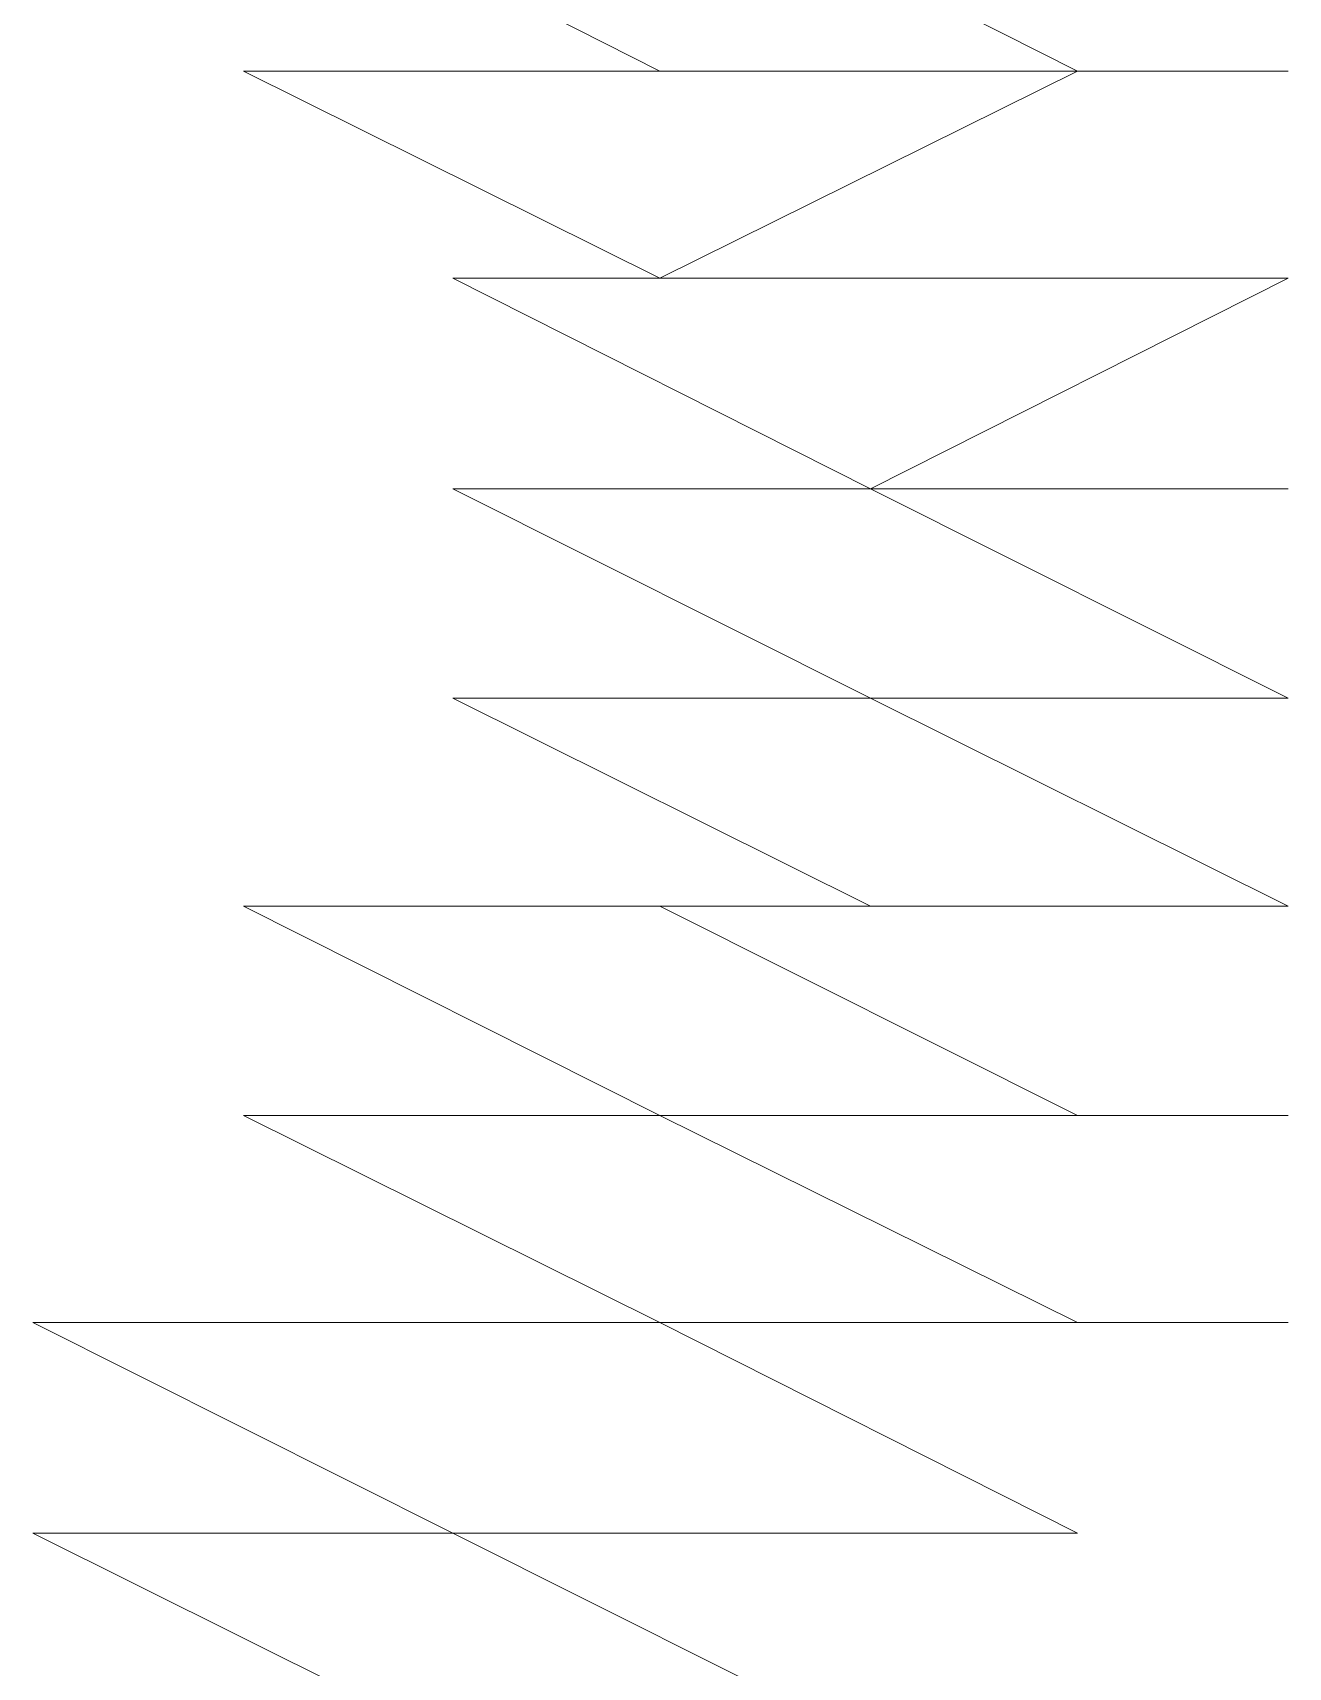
# Model space of a CAD drawing. Header units: millimetres. Extents: x 0 to 17945, y -132 to 1785.
# Drawn here: x 9924.571 to 9925.368, y 129.631 to 130.669 of the extents above; entities that cross this region are included whole.
import ezdxf

# ---------------------------------------------------------------- set-up
doc = ezdxf.new("R2010")
doc.units = ezdxf.units.MM

# ---------------------------------------------------------------- blocks, each defined once
blk = doc.blocks.new('TCR_GROWATT_40KTL3_X_FRONT')
at = {"color": 1, "lineweight": 9}
for points in [[(480.527, 130.7782), (480.7913, 130.6444), (481.0565, 130.6444), (480.7913, 130.7782)], [(480.527, 130.6444), (480.7913, 130.6444), (481.0565, 130.6444), (480.7913, 130.6444)], [(480.527, 130.6444), (480.7913, 130.6444), (481.0565, 130.6444), (480.7913, 130.6444)], [(480.527, 130.6444), (480.7913, 130.6444), (481.0565, 130.6444), (480.7913, 130.6444)], [(480.527, 130.6444), (480.7913, 130.6444), (481.0565, 130.6444), (480.7913, 130.6444)], [(480.527, 130.6444), (480.7913, 130.6444), (481.0565, 130.6444), (480.7913, 130.6444)], [(480.527, 130.6444), (480.7913, 130.6444), (481.0565, 130.6444), (480.7913, 130.6444)], [(480.527, 130.6444), (480.7913, 130.6444), (481.0565, 130.6444), (480.7913, 130.6444)], [(480.527, 130.6444), (480.7913, 130.6444), (481.0565, 130.6444), (480.7913, 130.6444)], [(480.527, 130.6444), (480.7913, 130.6444), (481.0565, 130.6444), (480.7913, 130.6444)], [(480.527, 130.6444), (480.7913, 130.6444), (481.0565, 130.6444), (480.7913, 130.6444)], [(480.527, 130.6444), (480.7913, 130.6444), (481.0565, 130.6444), (480.7913, 130.6444)], [(480.527, 130.6444), (480.7913, 130.6444), (481.0565, 130.6444), (480.7913, 130.6444)], [(480.527, 130.6444), (480.7913, 130.6444), (481.0565, 130.6444), (480.7913, 130.6444)], [(480.527, 130.6444), (480.7913, 130.6444), (481.0565, 130.6444), (480.7913, 130.6444)], [(480.527, 130.6444), (480.7913, 130.6444), (481.0565, 130.6444), (480.7913, 130.6444)], [(480.527, 130.6444), (480.7913, 130.6444), (481.0565, 130.6444), (480.7913, 130.6444)], [(480.527, 130.6444), (480.7913, 130.6444), (481.0565, 130.6444), (480.7913, 130.6444)], [(480.527, 130.6444), (480.7913, 130.6444), (481.0565, 130.6444), (480.7913, 130.6444)], [(480.527, 130.6444), (480.7913, 130.6444), (481.0565, 130.6444), (480.7913, 130.6444)], [(480.527, 130.6444), (480.7913, 130.6444), (481.0565, 130.6444), (480.7913, 130.6444)], [(480.527, 130.6444), (480.7913, 130.6444), (481.0565, 130.6444), (480.7913, 130.6444)], [(480.527, 130.6444), (480.7913, 130.513), (481.0565, 130.513), (480.7913, 130.513)], [(480.527, 130.6444), (480.7913, 130.6444), (481.0565, 130.6444), (480.7913, 130.513)], [(480.6599, 130.513), (480.9251, 130.513), (481.1902, 130.513), (480.9251, 130.513)], [(480.6599, 130.513), (480.9251, 130.513), (481.1902, 130.513), (480.9251, 130.513)], [(480.6599, 130.513), (480.9251, 130.513), (481.1902, 130.513), (480.9251, 130.513)], [(480.6599, 130.513), (480.9251, 130.513), (481.1902, 130.513), (480.9251, 130.513)], [(480.6599, 130.513), (480.9251, 130.513), (481.1902, 130.513), (480.9251, 130.513)], [(480.6599, 130.513), (480.9251, 130.513), (481.1902, 130.513), (480.9251, 130.513)], [(480.6599, 130.513), (480.9251, 130.513), (481.1902, 130.513), (480.9251, 130.513)], [(480.6599, 130.513), (480.9251, 130.513), (481.1902, 130.513), (480.9251, 130.513)], [(480.6599, 130.513), (480.9251, 130.513), (481.1902, 130.513), (480.9251, 130.513)], [(480.6599, 130.513), (480.9251, 130.513), (481.1902, 130.513), (480.9251, 130.513)], [(480.6599, 130.513), (480.9251, 130.513), (481.1902, 130.513), (480.9251, 130.513)], [(480.6599, 130.513), (480.9251, 130.513), (481.1902, 130.513), (480.9251, 130.513)], [(480.6599, 130.513), (480.9251, 130.513), (481.1902, 130.513), (480.9251, 130.513)], [(480.6599, 130.513), (480.9251, 130.513), (481.1902, 130.513), (480.9251, 130.513)], [(480.6599, 130.513), (480.9251, 130.513), (481.1902, 130.513), (480.9251, 130.513)], [(480.6599, 130.513), (480.9251, 130.513), (481.1902, 130.513), (480.9251, 130.513)], [(480.6599, 130.513), (480.9251, 130.3792), (481.1902, 130.3792), (480.9251, 130.3792)], [(480.6599, 130.513), (480.9251, 130.513), (481.1902, 130.513), (480.9251, 130.3792)], [(480.6599, 130.3792), (480.9251, 130.3792), (481.1902, 130.3792), (480.9251, 130.3792)], [(480.6599, 130.3792), (480.9251, 130.3792), (481.1902, 130.3792), (480.9251, 130.3792)], [(480.6599, 130.3792), (480.9251, 130.3792), (481.1902, 130.3792), (480.9251, 130.3792)], [(480.6599, 130.3792), (480.9251, 130.3792), (481.1902, 130.3792), (480.9251, 130.3792)], [(480.6599, 130.3792), (480.9251, 130.3792), (481.1902, 130.3792), (480.9251, 130.3792)], [(480.6599, 130.3792), (480.9251, 130.3792), (481.1902, 130.3792), (480.9251, 130.3792)], [(480.6599, 130.3792), (480.9251, 130.3792), (481.1902, 130.3792), (480.9251, 130.3792)], [(480.6599, 130.3792), (480.9251, 130.3792), (481.1902, 130.3792), (480.9251, 130.3792)], [(480.6599, 130.3792), (480.9251, 130.3792), (481.1902, 130.3792), (480.9251, 130.3792)], [(480.6599, 130.3792), (480.9251, 130.3792), (481.1902, 130.3792), (480.9251, 130.3792)], [(480.6599, 130.3792), (480.9251, 130.3792), (481.1902, 130.3792), (480.9251, 130.3792)], [(480.6599, 130.3792), (480.9251, 130.3792), (481.1902, 130.3792), (480.9251, 130.3792)], [(480.6599, 130.3792), (480.9251, 130.3792), (481.1902, 130.3792), (480.9251, 130.3792)], [(480.6599, 130.3792), (480.9251, 130.3792), (481.1902, 130.3792), (480.9251, 130.3792)], [(480.6599, 130.3792), (480.9251, 130.3792), (481.1902, 130.3792), (480.9251, 130.3792)], [(480.6599, 130.3792), (480.9251, 130.3792), (481.1902, 130.3792), (480.9251, 130.3792)], [(480.6599, 130.3792), (480.9251, 130.3792), (481.1902, 130.3792), (480.9251, 130.3792)], [(480.6599, 130.3792), (480.9251, 130.3792), (481.1902, 130.3792), (480.9251, 130.3792)], [(480.6599, 130.3792), (480.9251, 130.2464), (481.1902, 130.2464), (480.9251, 130.3792)], [(480.6599, 130.3792), (480.9251, 130.3792), (481.1902, 130.3792), (480.9251, 130.3792)], [(480.6599, 130.2464), (480.9251, 130.2464), (481.1902, 130.2464), (480.9251, 130.2464)], [(480.6599, 130.2464), (480.9251, 130.2464), (481.1902, 130.2464), (480.9251, 130.2464)], [(480.6599, 130.2464), (480.9251, 130.2464), (481.1902, 130.2464), (480.9251, 130.2464)], [(480.6599, 130.2464), (480.9251, 130.2464), (481.1902, 130.2464), (480.9251, 130.2464)], [(480.6599, 130.2464), (480.9251, 130.2464), (481.1902, 130.2464), (480.9251, 130.2464)], [(480.6599, 130.2464), (480.9251, 130.2464), (481.1902, 130.2464), (480.9251, 130.2464)], [(480.6599, 130.2464), (480.9251, 130.2464), (481.1902, 130.2464), (480.9251, 130.2464)], [(480.6599, 130.2464), (480.9251, 130.2464), (481.1902, 130.2464), (480.9251, 130.2464)], [(480.6599, 130.2464), (480.9251, 130.2464), (481.1902, 130.2464), (480.9251, 130.2464)], [(480.6599, 130.2464), (480.9251, 130.2464), (481.1902, 130.2464), (480.9251, 130.2464)], [(480.6599, 130.2464), (480.9251, 130.2464), (481.1902, 130.2464), (480.9251, 130.2464)], [(480.6599, 130.2464), (480.9251, 130.2464), (481.1902, 130.2464), (480.9251, 130.2464)], [(480.6599, 130.2464), (480.9251, 130.2464), (481.1902, 130.2464), (480.9251, 130.2464)], [(480.6599, 130.2464), (480.9251, 130.2464), (481.1902, 130.2464), (480.9251, 130.2464)], [(480.6599, 130.2464), (480.9251, 130.2464), (481.1902, 130.2464), (480.9251, 130.2464)], [(480.6599, 130.2464), (480.9251, 130.2464), (481.1902, 130.2464), (480.9251, 130.2464)], [(480.6599, 130.2464), (480.9251, 130.2464), (481.1902, 130.2464), (480.9251, 130.2464)], [(480.6599, 130.2464), (480.9251, 130.2464), (481.1902, 130.2464), (480.9251, 130.2464)], [(480.6599, 130.2464), (480.9251, 130.1144), (481.1902, 130.1144), (480.9251, 130.2464)], [(480.6599, 130.2464), (480.9251, 130.2464), (481.1902, 130.2464), (480.9251, 130.2464)], [(480.527, 130.1144), (480.7913, 130.1144), (481.0565, 130.1144), (480.7913, 130.1144)], [(480.527, 130.1144), (480.7913, 130.1144), (481.0565, 130.1144), (480.7913, 130.1144)], [(480.527, 130.1144), (480.7913, 130.1144), (481.0565, 130.1144), (480.7913, 130.1144)], [(480.527, 130.1144), (480.7913, 130.1144), (481.0565, 130.1144), (480.7913, 130.1144)], [(480.527, 130.1144), (480.7913, 130.1144), (481.0565, 130.1144), (480.7913, 130.1144)], [(480.527, 130.1144), (480.7913, 130.1144), (481.0565, 130.1144), (480.7913, 130.1144)], [(480.527, 130.1144), (480.7913, 130.1144), (481.0565, 130.1144), (480.7913, 130.1144)], [(480.527, 130.1144), (480.7913, 130.1144), (481.0565, 130.1144), (480.7913, 130.1144)], [(480.527, 130.1144), (480.7913, 130.1144), (481.0565, 130.1144), (480.7913, 130.1144)], [(480.527, 130.1144), (480.7913, 130.1144), (481.0565, 130.1144), (480.7913, 130.1144)], [(480.527, 130.1144), (480.7913, 129.9815), (481.0565, 129.9815), (480.7913, 130.1144)], [(480.527, 130.1144), (480.7913, 130.1144), (481.0565, 130.1144), (480.7913, 130.1144)], [(480.6599, 130.1144), (480.9251, 130.1144), (481.1902, 130.1144), (480.9251, 130.1144)], [(480.6599, 130.1144), (480.9251, 130.1144), (481.1902, 130.1144), (480.9251, 130.1144)], [(480.6599, 130.1144), (480.9251, 130.1144), (481.1902, 130.1144), (480.9251, 130.1144)], [(480.6599, 130.1144), (480.9251, 130.1144), (481.1902, 130.1144), (480.9251, 130.1144)], [(480.527, 129.9815), (480.7913, 129.9815), (481.0565, 129.9815), (480.7913, 129.9815)], [(480.527, 129.9815), (480.7913, 129.9815), (481.0565, 129.9815), (480.7913, 129.9815)], [(480.527, 129.9815), (480.7913, 129.9815), (481.0565, 129.9815), (480.7913, 129.9815)], [(480.527, 129.9815), (480.7913, 129.9815), (481.0565, 129.9815), (480.7913, 129.9815)], [(480.527, 129.9815), (480.7913, 129.9815), (481.0565, 129.9815), (480.7913, 129.9815)], [(480.527, 129.9815), (480.7913, 129.9815), (481.0565, 129.9815), (480.7913, 129.9815)], [(480.527, 129.9815), (480.7913, 129.9815), (481.0565, 129.9815), (480.7913, 129.9815)], [(480.527, 129.9815), (480.7913, 129.9815), (481.0565, 129.9815), (480.7913, 129.9815)], [(480.527, 129.9815), (480.7913, 129.9815), (481.0565, 129.9815), (480.7913, 129.9815)], [(480.527, 129.9815), (480.7913, 129.9815), (481.0565, 129.9815), (480.7913, 129.9815)], [(480.527, 129.9815), (480.7913, 129.9815), (481.0565, 129.9815), (480.7913, 129.9815)], [(480.527, 129.9815), (480.7913, 129.9815), (481.0565, 129.9815), (480.7913, 129.9815)], [(480.527, 129.9815), (480.7913, 129.9815), (481.0565, 129.9815), (480.7913, 129.9815)], [(480.527, 129.9815), (480.7913, 129.9815), (481.0565, 129.9815), (480.7913, 129.9815)], [(480.527, 129.9815), (480.7913, 129.9815), (481.0565, 129.9815), (480.7913, 129.9815)], [(480.527, 129.9815), (480.7913, 129.8501), (481.0565, 129.8501), (480.7913, 129.9815)], [(480.527, 129.9815), (480.7913, 129.9815), (481.0565, 129.9815), (480.7913, 129.9815)], [(480.3933, 129.8501), (480.6599, 129.8501), (480.9251, 129.8501), (480.6599, 129.8501)], [(480.3933, 129.8501), (480.6599, 129.8501), (480.9251, 129.8501), (480.6599, 129.8501)], [(480.3933, 129.8501), (480.6599, 129.8501), (480.9251, 129.8501), (480.6599, 129.8501)], [(480.3933, 129.8501), (480.6599, 129.8501), (480.9251, 129.8501), (480.6599, 129.8501)], [(480.3933, 129.8501), (480.6599, 129.8501), (480.9251, 129.8501), (480.6599, 129.8501)], [(480.527, 129.8501), (480.7913, 129.8501), (481.0565, 129.8501), (480.7913, 129.8501)], [(480.527, 129.8501), (480.7913, 129.8501), (481.0565, 129.8501), (480.7913, 129.8501)], [(480.527, 129.8501), (480.7913, 129.8501), (481.0565, 129.8501), (480.7913, 129.8501)], [(480.527, 129.8501), (480.7913, 129.8501), (481.0565, 129.8501), (480.7913, 129.8501)], [(480.527, 129.8501), (480.7913, 129.8501), (481.0565, 129.8501), (480.7913, 129.8501)], [(480.527, 129.8501), (480.7913, 129.8501), (481.0565, 129.8501), (480.7913, 129.8501)], [(480.3933, 129.7163), (480.6599, 129.7163), (480.9251, 129.7163), (480.6599, 129.7163)], [(480.3933, 129.7163), (480.6599, 129.7163), (480.9251, 129.7163), (480.6599, 129.7163)], [(480.3933, 129.7163), (480.6599, 129.7163), (480.9251, 129.7163), (480.6599, 129.7163)], [(480.3933, 129.7163), (480.6599, 129.7163), (480.9251, 129.7163), (480.6599, 129.7163)], [(480.3933, 129.7163), (480.6599, 129.7163), (480.9251, 129.7163), (480.6599, 129.7163)], [(480.3933, 129.7163), (480.6599, 129.7163), (480.9251, 129.7163), (480.6599, 129.7163)], [(480.3933, 129.7163), (480.6599, 129.7163), (480.9251, 129.7163), (480.6599, 129.7163)], [(480.3933, 129.7163), (480.6599, 129.7163), (480.9251, 129.7163), (480.6599, 129.7163)], [(480.3933, 129.7163), (480.6599, 129.7163), (480.9251, 129.7163), (480.6599, 129.7163)], [(480.3933, 129.7163), (480.6599, 129.7163), (480.9251, 129.7163), (480.6599, 129.7163)], [(480.3933, 129.7163), (480.6599, 129.7163), (480.9251, 129.7163), (480.6599, 129.7163)], [(480.3933, 129.7163), (480.6599, 129.7163), (480.9251, 129.7163), (480.6599, 129.7163)], [(480.3933, 129.7163), (480.6599, 129.5835), (480.9251, 129.5835), (480.6599, 129.7163)], [(480.3933, 129.7163), (480.6599, 129.7163), (480.9251, 129.7163), (480.6599, 129.7163)]]:
    blk.add_lwpolyline(points, close=True, dxfattribs=at)
for points in [[(480.527, 130.6444), (480.7913, 130.6444), (481.0565, 130.6444), (481.1902, 130.6444)], [(481.1902, 130.6444), (480.9251, 130.6444), (480.6599, 130.6444), (480.527, 130.6444)], [(480.527, 130.6444), (480.7913, 130.6444), (481.0565, 130.6444), (481.1902, 130.6444)], [(481.1902, 130.6444), (480.9251, 130.6444), (480.6599, 130.6444), (480.527, 130.6444)], [(480.527, 130.6444), (480.7913, 130.6444), (481.0565, 130.6444), (481.1902, 130.6444)], [(481.1902, 130.6444), (480.9251, 130.6444), (480.6599, 130.6444), (480.527, 130.6444)], [(480.527, 130.6444), (480.7913, 130.6444), (481.0565, 130.6444), (481.1902, 130.6444)], [(481.1902, 130.6444), (480.9251, 130.6444), (480.6599, 130.6444), (480.527, 130.6444)], [(480.527, 130.6444), (480.7913, 130.6444), (481.0565, 130.6444), (481.1902, 130.6444)], [(481.1902, 130.6444), (480.9251, 130.6444), (480.6599, 130.6444), (480.527, 130.6444)], [(480.527, 130.6444), (480.7913, 130.6444), (481.0565, 130.6444), (481.1902, 130.6444)], [(481.1902, 130.6444), (480.9251, 130.6444), (480.6599, 130.6444), (480.527, 130.6444)], [(480.527, 130.6444), (480.7913, 130.6444), (481.0565, 130.6444), (481.1902, 130.6444)], [(481.1902, 130.6444), (480.9251, 130.6444), (480.6599, 130.6444), (480.527, 130.6444)], [(480.527, 130.6444), (480.7913, 130.6444), (481.0565, 130.6444), (481.1902, 130.6444)], [(481.1902, 130.6444), (480.9251, 130.6444), (480.6599, 130.6444), (480.527, 130.6444)], [(480.527, 130.6444), (480.7913, 130.6444), (481.0565, 130.6444), (481.1902, 130.6444)], [(481.1902, 130.6444), (480.9251, 130.6444), (480.6599, 130.6444), (480.527, 130.6444)], [(480.527, 130.6444), (480.7913, 130.6444), (481.0565, 130.6444), (481.1902, 130.6444)], [(481.1902, 130.6444), (480.9251, 130.6444), (480.6599, 130.6444), (480.527, 130.6444)], [(480.527, 130.6444), (480.7913, 130.6444), (481.0565, 130.6444), (481.1902, 130.6444)], [(481.1902, 130.6444), (480.9251, 130.6444), (480.6599, 130.6444), (480.527, 130.6444)], [(480.527, 130.6444), (480.7913, 130.6444), (481.0565, 130.6444), (481.1902, 130.6444)], [(481.1902, 130.6444), (480.9251, 130.6444), (480.6599, 130.6444), (480.527, 130.6444)], [(480.527, 130.6444), (480.7913, 130.6444), (481.0565, 130.6444), (481.1902, 130.6444)], [(481.1902, 130.6444), (480.9251, 130.6444), (480.6599, 130.6444), (480.527, 130.6444)], [(480.527, 130.6444), (480.7913, 130.6444), (481.0565, 130.6444), (481.1902, 130.6444)], [(481.1902, 130.6444), (480.9251, 130.6444), (480.6599, 130.6444), (480.527, 130.6444)], [(480.527, 130.6444), (480.7913, 130.6444), (481.0565, 130.6444), (481.1902, 130.6444)], [(481.1902, 130.6444), (480.9251, 130.6444), (480.6599, 130.6444), (480.527, 130.6444)], [(480.527, 130.6444), (480.7913, 130.6444), (481.0565, 130.6444), (481.1902, 130.6444)], [(481.1902, 130.6444), (480.9251, 130.6444), (480.6599, 130.6444), (480.527, 130.6444)], [(480.527, 130.6444), (480.7913, 130.6444), (481.0565, 130.6444), (481.1902, 130.6444)], [(481.1902, 130.6444), (480.9251, 130.6444), (480.6599, 130.6444), (480.527, 130.6444)], [(480.6599, 130.513), (480.9251, 130.513), (481.1902, 130.513)], [(481.1902, 130.513), (480.9251, 130.513), (480.6599, 130.513)], [(480.6599, 130.513), (480.9251, 130.513), (481.1902, 130.513)], [(481.1902, 130.513), (480.9251, 130.513), (480.6599, 130.513)], [(480.6599, 130.513), (480.9251, 130.513), (481.1902, 130.513)], [(481.1902, 130.513), (480.9251, 130.513), (480.6599, 130.513)], [(480.6599, 130.513), (480.9251, 130.513), (481.1902, 130.513)], [(481.1902, 130.513), (480.9251, 130.513), (480.6599, 130.513)], [(480.6599, 130.513), (480.9251, 130.513), (481.1902, 130.513)], [(481.1902, 130.513), (480.9251, 130.513), (480.6599, 130.513)], [(480.6599, 130.513), (480.9251, 130.513), (481.1902, 130.513)], [(481.1902, 130.513), (480.9251, 130.513), (480.6599, 130.513)], [(480.6599, 130.513), (480.9251, 130.513), (481.1902, 130.513)], [(481.1902, 130.513), (480.9251, 130.513), (480.6599, 130.513)], [(480.6599, 130.513), (480.9251, 130.513), (481.1902, 130.513)], [(481.1902, 130.513), (480.9251, 130.513), (480.6599, 130.513)], [(480.6599, 130.513), (480.9251, 130.513), (481.1902, 130.513)], [(481.1902, 130.513), (480.9251, 130.513), (480.6599, 130.513)], [(480.6599, 130.513), (480.9251, 130.513), (481.1902, 130.513)], [(481.1902, 130.513), (480.9251, 130.513), (480.6599, 130.513)], [(480.6599, 130.513), (480.9251, 130.513), (481.1902, 130.513)], [(481.1902, 130.513), (480.9251, 130.513), (480.6599, 130.513)], [(480.6599, 130.513), (480.9251, 130.513), (481.1902, 130.513)], [(481.1902, 130.513), (480.9251, 130.513), (480.6599, 130.513)], [(480.6599, 130.513), (480.9251, 130.513), (481.1902, 130.513)], [(481.1902, 130.513), (480.9251, 130.513), (480.6599, 130.513)], [(480.6599, 130.513), (480.9251, 130.513), (481.1902, 130.513)], [(481.1902, 130.513), (480.9251, 130.513), (480.6599, 130.513)], [(480.6599, 130.513), (480.9251, 130.513), (481.1902, 130.513)], [(481.1902, 130.513), (480.9251, 130.513), (480.6599, 130.513)], [(480.6599, 130.513), (480.9251, 130.513), (481.1902, 130.513)], [(481.1902, 130.513), (480.9251, 130.513), (480.6599, 130.513)], [(480.6599, 130.3792), (480.9251, 130.3792), (481.1902, 130.3792)], [(481.1902, 130.3792), (480.9251, 130.3792), (480.6599, 130.3792)], [(480.6599, 130.3792), (480.9251, 130.3792), (481.1902, 130.3792)], [(481.1902, 130.3792), (480.9251, 130.3792), (480.6599, 130.3792)], [(480.6599, 130.3792), (480.9251, 130.3792), (481.1902, 130.3792)], [(481.1902, 130.3792), (480.9251, 130.3792), (480.6599, 130.3792)], [(480.6599, 130.3792), (480.9251, 130.3792), (481.1902, 130.3792)], [(481.1902, 130.3792), (480.9251, 130.3792), (480.6599, 130.3792)], [(480.6599, 130.3792), (480.9251, 130.3792), (481.1902, 130.3792)], [(481.1902, 130.3792), (480.9251, 130.3792), (480.6599, 130.3792)], [(480.6599, 130.3792), (480.9251, 130.3792), (481.1902, 130.3792)], [(481.1902, 130.3792), (480.9251, 130.3792), (480.6599, 130.3792)], [(480.6599, 130.3792), (480.9251, 130.3792), (481.1902, 130.3792)], [(481.1902, 130.3792), (480.9251, 130.3792), (480.6599, 130.3792)], [(480.6599, 130.3792), (480.9251, 130.3792), (481.1902, 130.3792)], [(481.1902, 130.3792), (480.9251, 130.3792), (480.6599, 130.3792)], [(480.6599, 130.2464), (480.9251, 130.2464), (481.1902, 130.2464)], [(481.1902, 130.2464), (480.9251, 130.2464), (480.6599, 130.2464)], [(480.6599, 130.2464), (480.9251, 130.2464), (481.1902, 130.2464)], [(481.1902, 130.2464), (480.9251, 130.2464), (480.6599, 130.2464)], [(480.6599, 130.2464), (480.9251, 130.2464), (481.1902, 130.2464)], [(481.1902, 130.2464), (480.9251, 130.2464), (480.6599, 130.2464)], [(480.6599, 130.2464), (480.9251, 130.2464), (481.1902, 130.2464)], [(481.1902, 130.2464), (480.9251, 130.2464), (480.6599, 130.2464)], [(480.6599, 130.2464), (480.9251, 130.2464), (481.1902, 130.2464)], [(481.1902, 130.2464), (480.9251, 130.2464), (480.6599, 130.2464)], [(480.6599, 130.2464), (480.9251, 130.2464), (481.1902, 130.2464)], [(481.1902, 130.2464), (480.9251, 130.2464), (480.6599, 130.2464)], [(480.6599, 130.2464), (480.9251, 130.2464), (481.1902, 130.2464)], [(481.1902, 130.2464), (480.9251, 130.2464), (480.6599, 130.2464)], [(480.6599, 130.2464), (480.9251, 130.2464), (481.1902, 130.2464)], [(481.1902, 130.2464), (480.9251, 130.2464), (480.6599, 130.2464)], [(480.6599, 130.2464), (480.9251, 130.2464), (481.1902, 130.2464)], [(481.1902, 130.2464), (480.9251, 130.2464), (480.6599, 130.2464)], [(480.6599, 130.2464), (480.9251, 130.2464), (481.1902, 130.2464)], [(481.1902, 130.2464), (480.9251, 130.2464), (480.6599, 130.2464)], [(480.527, 130.1144), (480.7913, 130.1144), (481.0565, 130.1144), (481.1902, 130.1144)], [(481.1902, 130.1144), (480.9251, 130.1144), (480.6599, 130.1144), (480.527, 130.1144)], [(480.527, 130.1144), (480.7913, 130.1144), (481.0565, 130.1144), (481.1902, 130.1144)], [(481.1902, 130.1144), (480.9251, 130.1144), (480.6599, 130.1144), (480.527, 130.1144)], [(480.6599, 130.1144), (480.9251, 130.1144), (481.1902, 130.1144)], [(481.1902, 130.1144), (480.9251, 130.1144), (480.6599, 130.1144)], [(480.6599, 130.1144), (480.9251, 130.1144), (481.1902, 130.1144)], [(481.1902, 130.1144), (480.9251, 130.1144), (480.6599, 130.1144)], [(480.6599, 130.1144), (480.9251, 130.1144), (481.1902, 130.1144)], [(481.1902, 130.1144), (480.9251, 130.1144), (480.6599, 130.1144)], [(480.6599, 130.1144), (480.9251, 130.1144), (481.1902, 130.1144)], [(481.1902, 130.1144), (480.9251, 130.1144), (480.6599, 130.1144)], [(480.527, 129.9815), (480.7913, 129.9815), (481.0565, 129.9815), (481.1902, 129.9815)], [(481.1902, 129.9815), (480.9251, 129.9815), (480.6599, 129.9815), (480.527, 129.9815)], [(480.527, 129.9815), (480.7913, 129.9815), (481.0565, 129.9815), (481.1902, 129.9815)], [(481.1902, 129.9815), (480.9251, 129.9815), (480.6599, 129.9815), (480.527, 129.9815)], [(480.527, 129.9815), (480.7913, 129.9815), (481.0565, 129.9815), (481.1902, 129.9815)], [(481.1902, 129.9815), (480.9251, 129.9815), (480.6599, 129.9815), (480.527, 129.9815)], [(480.527, 129.9815), (480.7913, 129.9815), (481.0565, 129.9815), (481.1902, 129.9815)], [(481.1902, 129.9815), (480.9251, 129.9815), (480.6599, 129.9815), (480.527, 129.9815)], [(480.527, 129.9815), (480.7913, 129.9815), (481.0565, 129.9815), (481.1902, 129.9815)], [(481.1902, 129.9815), (480.9251, 129.9815), (480.6599, 129.9815), (480.527, 129.9815)], [(480.527, 129.9815), (480.7913, 129.9815), (481.0565, 129.9815), (481.1902, 129.9815)], [(481.1902, 129.9815), (480.9251, 129.9815), (480.6599, 129.9815), (480.527, 129.9815)], [(480.527, 129.9815), (480.7913, 129.9815), (481.0565, 129.9815), (481.1902, 129.9815)], [(481.1902, 129.9815), (480.9251, 129.9815), (480.6599, 129.9815), (480.527, 129.9815)], [(480.527, 129.9815), (480.7913, 129.9815), (481.0565, 129.9815), (481.1902, 129.9815)], [(481.1902, 129.9815), (480.9251, 129.9815), (480.6599, 129.9815), (480.527, 129.9815)], [(480.527, 129.9815), (480.7913, 129.9815), (481.0565, 129.9815), (481.1902, 129.9815)], [(481.1902, 129.9815), (480.9251, 129.9815), (480.6599, 129.9815), (480.527, 129.9815)], [(480.3933, 129.8501), (480.6599, 129.8501), (480.9251, 129.8501), (481.0565, 129.8501)], [(481.0565, 129.8501), (480.7913, 129.8501), (480.527, 129.8501), (480.3933, 129.8501)], [(480.3933, 129.8501), (480.6599, 129.8501), (480.9251, 129.8501), (481.0565, 129.8501)], [(481.0565, 129.8501), (480.7913, 129.8501), (480.527, 129.8501), (480.3933, 129.8501)], [(480.3933, 129.8501), (480.6599, 129.8501), (480.9251, 129.8501), (481.0565, 129.8501)], [(481.0565, 129.8501), (480.7913, 129.8501), (480.527, 129.8501), (480.3933, 129.8501)], [(480.3933, 129.8501), (480.6599, 129.8501), (480.9251, 129.8501), (481.0565, 129.8501)], [(481.0565, 129.8501), (480.7913, 129.8501), (480.527, 129.8501), (480.3933, 129.8501)], [(480.3933, 129.8501), (480.6599, 129.7163), (480.9251, 129.7163), (481.0565, 129.7163)], [(481.0565, 129.7163), (480.7913, 129.8501), (480.527, 129.8501), (480.3933, 129.8501)], [(480.527, 129.8501), (480.7913, 129.8501), (481.0565, 129.8501), (481.1902, 129.8501)], [(481.0565, 129.8501), (480.7913, 129.8501), (480.527, 129.8501)], [(480.527, 129.8501), (480.7913, 129.8501), (481.0565, 129.8501), (481.1902, 129.8501)], [(481.0565, 129.8501), (480.7913, 129.8501), (480.527, 129.8501)], [(480.3933, 129.7163), (480.6599, 129.7163), (480.9251, 129.7163), (481.0565, 129.7163)], [(481.0565, 129.7163), (480.7913, 129.7163), (480.527, 129.7163), (480.3933, 129.7163)], [(480.3933, 129.7163), (480.6599, 129.7163), (480.9251, 129.7163), (481.0565, 129.7163)], [(481.0565, 129.7163), (480.7913, 129.7163), (480.527, 129.7163), (480.3933, 129.7163)], [(480.3933, 129.7163), (480.6599, 129.7163), (480.9251, 129.7163), (481.0565, 129.7163)], [(481.0565, 129.7163), (480.7913, 129.7163), (480.527, 129.7163), (480.3933, 129.7163)], [(480.3933, 129.7163), (480.6599, 129.7163), (480.9251, 129.7163), (481.0565, 129.7163)], [(481.0565, 129.7163), (480.7913, 129.7163), (480.527, 129.7163), (480.3933, 129.7163)]]:
    blk.add_lwpolyline(points, dxfattribs=at)

msp = doc.modelspace()

# ---------------------------------------------------------------- block references
msp.add_blockref('TCR_GROWATT_40KTL3_X_FRONT', (9444.1773, 0))

doc.saveas('drawing.dxf')
